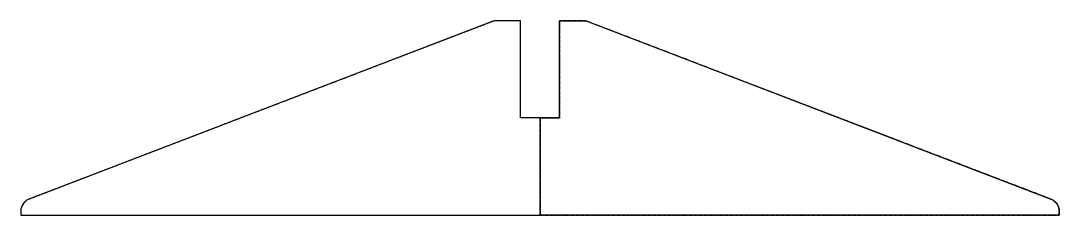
# Model space of a CAD drawing. Header units: millimetres. Extents: x -80 to 80, y 0 to 30.
import ezdxf

# ---------------------------------------------------------------- set-up
doc = ezdxf.new("R2010")
doc.units = ezdxf.units.MM
doc.linetypes.add('CHAIN', pattern=[0.7087, 0.4724, -0.0591, 0.1181, -0.0591])

msp = doc.modelspace()

# ---------------------------------------------------------------- linework, layer by layer
at = {"linetype": 'CHAIN', "flags": 128}
for points in [[(0, 0), (0, 15), (-3, 15), (-3, 30), (-6.63, 30, 0.091821), (-7.35, 29.87), (-78.72, 2.49, 0.310581), (-80, 0.63), (-80, 0)], [(0, 0), (80, 0), (80, 0.63, 0.310581), (78.72, 2.49), (7.35, 29.87, 0.091821), (6.63, 30), (3, 30), (3, 15), (0, 15)]]:
    msp.add_lwpolyline(points, format="xyb", close=True, dxfattribs=at)
for points in [[(0, 15), (-3, 15), (-3, 30), (-6.63, 30, 0.091821), (-7.35, 29.87), (-78.72, 2.49, 0.310581), (-80, 0.63), (-80, 0), (0, 0)], [(0, 15), (3, 15), (3, 30), (6.63, 30, -0.091821), (7.35, 29.87), (78.72, 2.49, -0.310581), (80, 0.63), (80, 0), (0, 0)]]:
    msp.add_lwpolyline(points, format="xyb")

doc.saveas('drawing.dxf')
